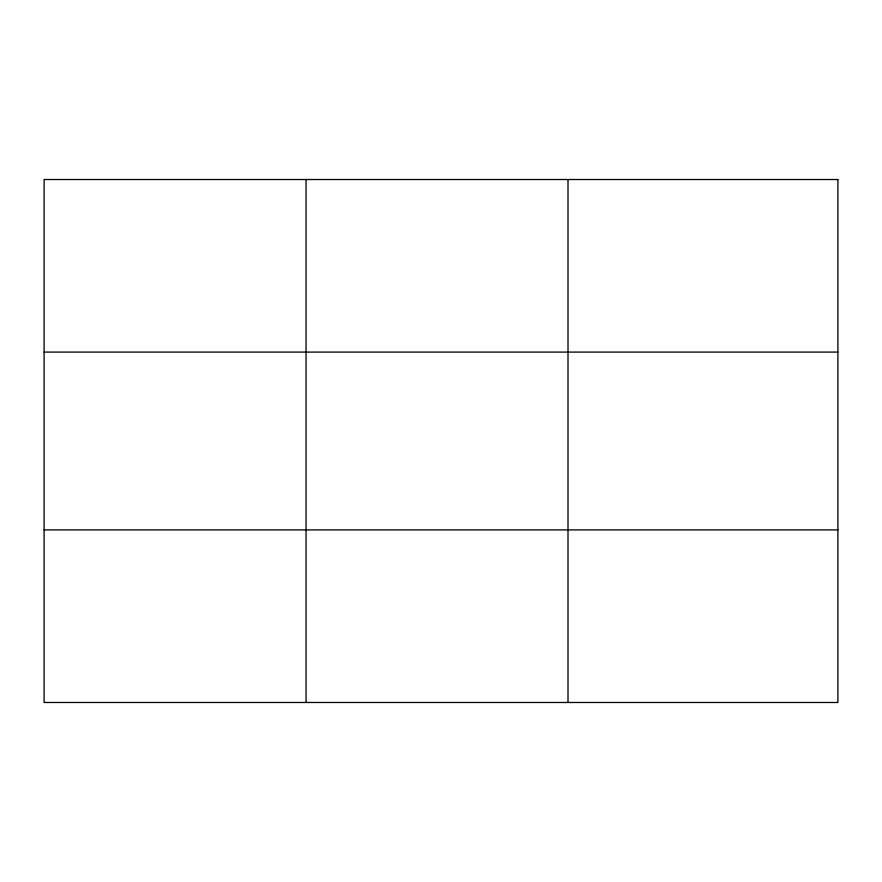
<?xml version="1.0" encoding="UTF-8"?>
<svg xmlns="http://www.w3.org/2000/svg" width="882" height="882" viewBox="0 0 882 882"><rect width="100%" height="100%" fill="white"/><g stroke="black" fill="none" stroke-linecap="round" stroke-linejoin="round"><path stroke-width="1.32" d="M306.054 702.48L306.054 179.52M568.008 702.48L568.008 179.52M44.1 352.094L837.9 352.094M44.1 529.906L837.9 529.906M837.9 179.52L837.9 702.48L44.1 702.48L44.1 179.52L837.9 179.52"/></g></svg>
